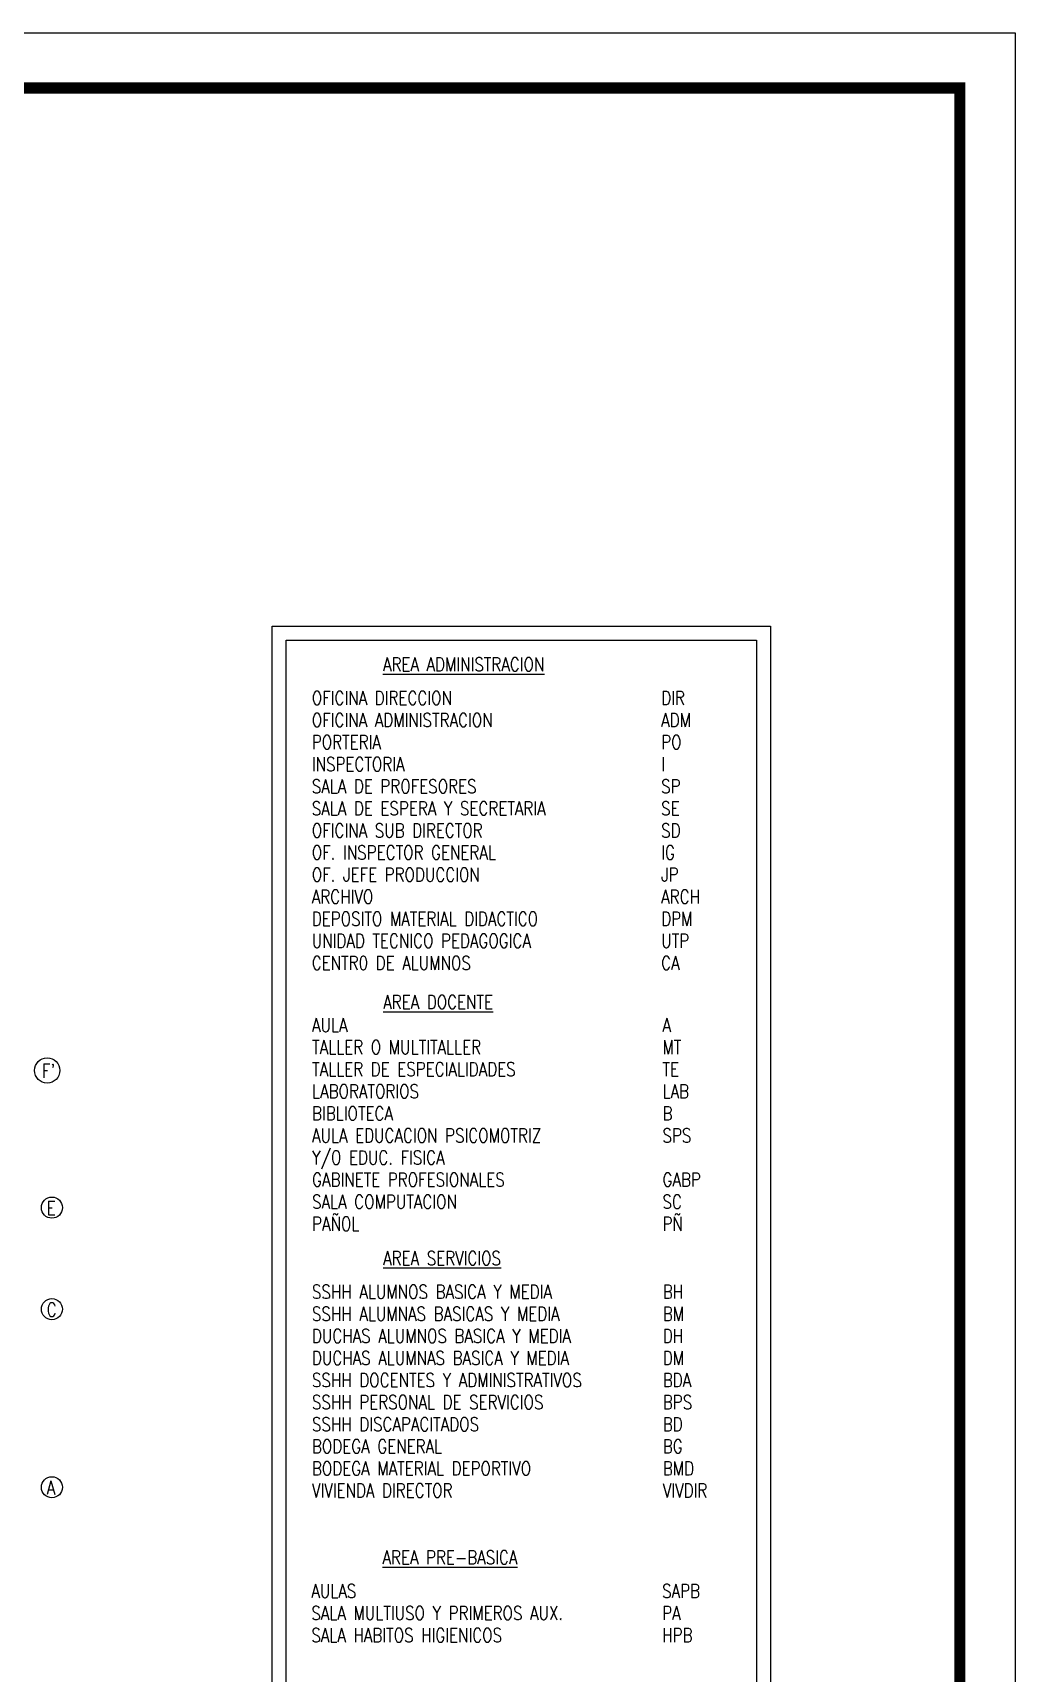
# Model space of a CAD drawing. Extents: x -3099 to -2751, y 5130 to 5248.
# Drawn here: x -2965.9 to -2930.3, y 5188.9 to 5248.3 of the extents above; entities that cross this region are included whole.
import ezdxf

# ---------------------------------------------------------------- set-up
doc = ezdxf.new("R2010")
doc.units = 0
doc.header["$MEASUREMENT"] = 0
doc.linetypes.add('DASHDOT', pattern=[25.4, 12.7, -6.35, 0, -6.35])
for name, color, linetype in [('COTAS', 7, 'CONTINUOUS'), ('EJE_C', 9, 'DASHDOT'), ('TEXTO', 3, 'CONTINUOUS')]:
    doc.layers.add(name, color=color, linetype=linetype)
doc.styles.add('ROMANS', font='romans.shx', dxfattribs={"oblique": 10, "height": 1.3})

msp = doc.modelspace()

# ---------------------------------------------------------------- linework, layer by layer
at = {"layer": 'COTAS'}
msp.add_lwpolyline([(-2930.304, 5248.336), (-2930.304, 5129.536), (-3098.504, 5129.536), (-3098.504, 5248.336)], close=True, dxfattribs=at)
at = {"layer": 'COTAS', "const_width": 0.4}
msp.add_lwpolyline([(-2932.304, 5246.336), (-3092.504, 5246.336), (-3092.504, 5131.536), (-2932.304, 5131.536)], close=True, dxfattribs=at)
at = {"layer": 'COTAS', "color": 3}
msp.add_lwpolyline([(-2957.21, 5226.836), (-2939.168, 5226.836), (-2939.168, 5164.192), (-2957.21, 5164.192)], close=True, dxfattribs=at)
at = {"layer": 'COTAS', "color": 6}
msp.add_lwpolyline([(-2956.71, 5226.336), (-2939.668, 5226.336), (-2939.668, 5164.692), (-2956.71, 5164.692)], close=True, dxfattribs=at)
at = {"layer": 'EJE_C', "linetype": 'Continuous', "ltscale": 0.05}
for centre, radius in [((-2965.36, 5210.746), 0.458), ((-2965.19, 5205.776), 0.382), ((-2965.19, 5202.096), 0.382), ((-2965.19, 5195.646), 0.382)]:
    msp.add_circle(centre, radius, dxfattribs=at)

# ---------------------------------------------------------------- texts
at = {"layer": 'EJE_C', "ltscale": 0.05, "style": 'ROMANS', "width": 0.8}
for s, p in [("F'", (-2965.55, 5210.481)), ('E', (-2965.38, 5205.511)), ('C', (-2965.38, 5201.831)), ('A', (-2965.38, 5195.381))]:
    msp.add_text(s, height=0.5, dxfattribs=at).set_placement(p)
at = {"layer": 'TEXTO', "color": 7, "style": 'ROMANS', "width": 0.8}
for s, p in [('%%UAREA ADMINISTRACION', (-2953.2, 5225.207)), ('%%UAREA DOCENTE', (-2953.19, 5212.973)), ('%%UAREA SERVICIOS', (-2953.194, 5203.696)), ('%%UAREA PRE-BASICA', (-2953.217, 5192.856))]:
    msp.add_text(s, height=0.5, dxfattribs=at).set_placement(p)
at = {"layer": 'TEXTO', "color": 4, "style": 'ROMANS', "width": 0.8}
for s, p in [('OFICINA DIRECCION', (-2955.778, 5223.989)), ('DIR', (-2943.125, 5223.989)), ('OFICINA ADMINISTRACION ', (-2955.778, 5223.189)), ('ADM', (-2943.125, 5223.189)), ('PORTERIA', (-2955.778, 5222.389)), ('PO', (-2943.125, 5222.389)), ('INSPECTORIA', (-2955.778, 5221.589)), ('I', (-2943.125, 5221.589)), ('SALA DE PROFESORES', (-2955.778, 5220.789)), ('SP', (-2943.125, 5220.789)), ('SALA DE ESPERA Y SECRETARIA', (-2955.778, 5219.989)), ('SE', (-2943.125, 5219.989)), ('OFICINA SUB DIRECTOR', (-2955.778, 5219.189)), ('SD', (-2943.125, 5219.189)), ('OF. INSPECTOR GENERAL', (-2955.778, 5218.389)), ('IG', (-2943.125, 5218.389)), ('OF. JEFE PRODUCCION', (-2955.778, 5217.589)), ('JP', (-2943.125, 5217.589)), ('ARCHIVO', (-2955.778, 5216.789)), ('ARCH', (-2943.125, 5216.789)), ('DEPOSITO MATERIAL DIDACTICO', (-2955.778, 5215.989)), ('DPM', (-2943.125, 5215.989)), ('UNIDAD TECNICO PEDAGOGICA', (-2955.778, 5215.189)), ('UTP', (-2943.125, 5215.189)), ('CENTR0 DE ALUMNOS', (-2955.778, 5214.389)), ('CA', (-2943.125, 5214.389)), ('AULA', (-2955.768, 5212.139)), ('A', (-2943.077, 5212.139)), ('TALLER O MULTITALLER', (-2955.768, 5211.339)), ('MT', (-2943.077, 5211.339)), ('TALLER DE ESPECIALIDADES', (-2955.768, 5210.539)), ('TE', (-2943.077, 5210.539)), ('LABORATORIOS', (-2955.768, 5209.739)), ('LAB', (-2943.077, 5209.739)), ('BIBLIOTECA', (-2955.768, 5208.939)), ('B', (-2943.077, 5208.939)), ('AULA EDUCACION PSICOMOTRIZ', (-2955.768, 5208.139)), ('SPS', (-2943.077, 5208.139)), ('Y/O EDUC. FISICA', (-2955.768, 5207.339)), ('GABINETE PROFESIONALES', (-2955.768, 5206.539)), ('GABP', (-2943.077, 5206.539)), ('SALA COMPUTACION', (-2955.768, 5205.739)), ('SC', (-2943.077, 5205.739)), ('PAÑOL', (-2955.768, 5204.939)), ('PÑ', (-2943.077, 5204.939)), ('SSHH ALUMNOS BASICA Y MEDIA', (-2955.772, 5202.478)), ('BH', (-2943.066, 5202.478)), ('SSHH ALUMNAS BASICAS Y MEDIA', (-2955.772, 5201.678)), ('BM', (-2943.066, 5201.678)), ('DUCHAS ALUMNOS BASICA Y MEDIA', (-2955.772, 5200.878)), ('DH', (-2943.066, 5200.878)), ('DUCHAS ALUMNAS BASICA Y MEDIA', (-2955.772, 5200.078)), ('DM', (-2943.066, 5200.078)), ('SSHH DOCENTES Y ADMINISTRATIVOS', (-2955.772, 5199.278)), ('BDA', (-2943.066, 5199.278)), ('SSHH PERSONAL DE SERVICIOS', (-2955.772, 5198.478)), ('BPS', (-2943.066, 5198.478)), ('SSHH DISCAPACITADOS', (-2955.772, 5197.678)), ('BD', (-2943.066, 5197.678)), ('BODEGA GENERAL', (-2955.772, 5196.878)), ('BG', (-2943.066, 5196.878)), ('BODEGA MATERIAL DEPORTIVO', (-2955.772, 5196.078)), ('BMD', (-2943.066, 5196.078)), ('VIVIENDA DIRECTOR', (-2955.772, 5195.278)), ('VIVDIR', (-2943.066, 5195.278)), ('AULAS', (-2955.795, 5191.638)), ('SAPB', (-2943.09, 5191.638)), ('SALA MULTIUSO Y PRIMEROS AUX.', (-2955.795, 5190.838)), ('PA', (-2943.09, 5190.838)), ('SALA HABITOS HIGIENICOS', (-2955.795, 5190.038)), ('HPB', (-2943.09, 5190.038))]:
    msp.add_text(s, height=0.5, dxfattribs=at).set_placement(p)

doc.saveas('drawing.dxf')
